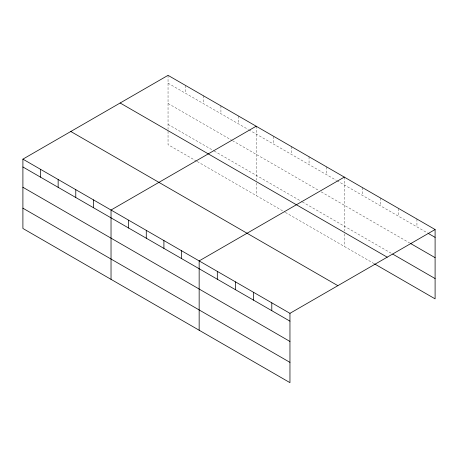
<?xml version="1.0" encoding="UTF-8"?>
<svg xmlns="http://www.w3.org/2000/svg" width="458" height="458" viewBox="0 0 458 458"><rect width="100%" height="100%" fill="white"/><g stroke="black" fill="none" stroke-linecap="round" stroke-linejoin="round"><path stroke-width="0.34" stroke-dasharray="2.29 1.72" d="M168.046 83.179L248.27 129.499M248.883 129.849L336.401 180.378M337.008 180.733L427.835 233.168M168.046 103.474L231.863 140.32M232.469 140.669L318.774 190.494M321.207 191.902L409.675 242.98M168.046 124.381L213.628 150.699M214.235 151.048L301.759 201.577M302.366 201.932L391.516 253.4M196.614 161.164L168.046 144.671L168.046 129.98M197.221 161.514L284.739 212.048M285.345 212.398L373.963 263.556M416.94 219.044L416.94 226.882M398.781 208.556L398.781 216.394M380.621 198.074L380.621 205.911M362.461 187.591L362.461 195.429M344.301 177.103L344.301 231.038M344.301 233.838L344.301 246.433M326.674 166.93L326.674 174.767M309.053 156.756L309.053 164.588M291.425 146.577L291.425 154.415M273.798 136.404L273.798 144.236M256.171 126.225L256.171 180.16M256.171 182.96L256.171 195.555M238.549 116.051L238.549 123.883M220.922 105.872L220.922 113.71M203.295 95.699L203.295 103.531M185.673 85.52L185.673 93.358M168.046 75.347L168.046 129.282"/><path stroke-width="0.69" d="M22.9 159.144L289.954 313.329L289.954 382.653L22.9 228.473L22.9 159.144L168.046 75.347L435.1 229.527L435.1 298.856L374.57 263.905M256.171 126.225L111.031 210.022L111.031 279.351M344.301 177.103L199.156 260.905L199.156 330.235M289.954 313.329L435.1 229.527M428.442 233.517L435.1 237.364M410.282 243.33L435.1 257.654M392.729 254.098L435.1 278.561M120.145 102.998L387.205 257.178M70.795 131.492L337.855 285.672M22.9 166.981L289.954 321.161M22.9 187.27L289.954 341.456M22.9 208.178L289.954 362.364M271.794 302.841L271.794 310.679M253.635 292.359L253.635 300.196M235.475 281.876L235.475 289.708M217.315 271.388L217.315 279.225M181.528 250.726L181.528 258.564M163.907 240.553L163.907 248.391M146.279 230.374L146.279 238.212M128.652 220.201L128.652 228.038M93.403 199.848L93.403 207.686M75.776 189.675L75.776 197.507M58.149 179.496L58.149 187.333M40.527 169.323L40.527 177.154"/></g></svg>
